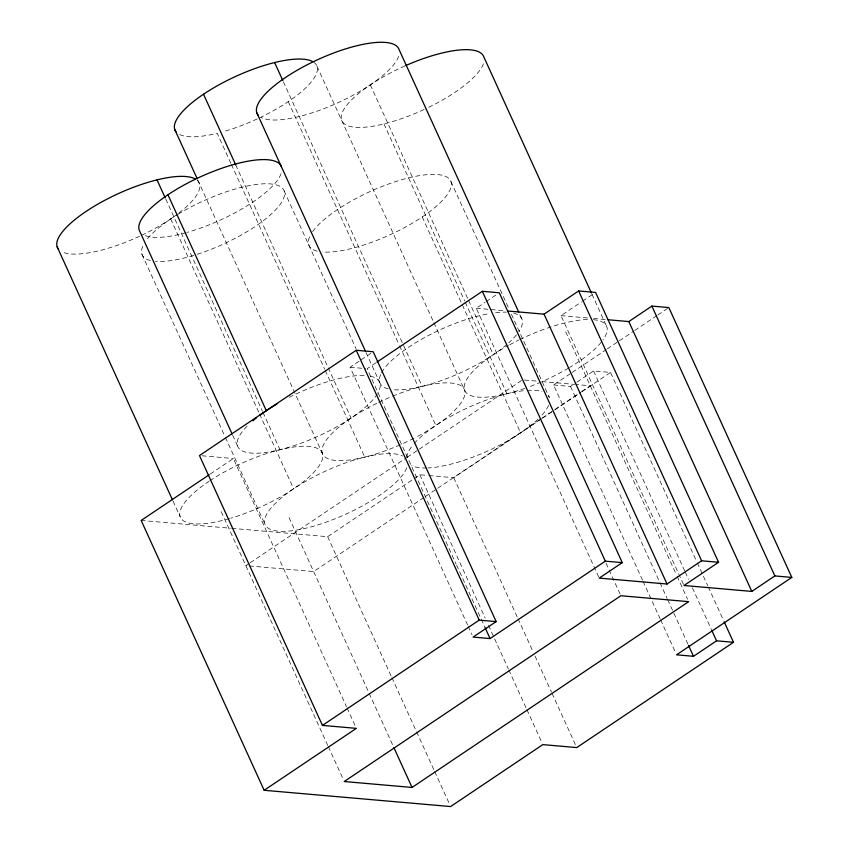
<?xml version="1.0" encoding="UTF-8"?>
<svg xmlns="http://www.w3.org/2000/svg" width="849" height="849" viewBox="0 0 849 849"><rect width="100%" height="100%" fill="white"/><g stroke="black" fill="none" stroke-linecap="round" stroke-linejoin="round"><path stroke-width="0.64" stroke-dasharray="4.25 3.18" d="M467.619 625.044L350.128 367.235L360.008 360.602M361.112 359.859L370.992 353.226M210.329 473.997L233.379 458.513L346.477 706.676M375.863 362.82L367.086 368.71L456.019 563.874M598.672 576.906L476.247 308.261L485.034 302.361M486.127 301.628L497.111 294.253M683.445 584.303L561.019 315.648L581.544 301.862M582.626 301.14L593.43 293.881M249.139 563.439L245.849 565.646L313.663 571.557L424.532 497.1M250.232 562.707L406.119 458.014M407.212 457.271L418.196 449.906M419.289 449.163L522.475 379.864L536.823 381.116M231.788 528.343L327.65 536.695L419.862 474.771L427.684 475.451M642.513 580.132L553.569 384.968L571.133 373.178M572.226 372.435L606.26 349.586M607.364 348.843L618.337 341.478M619.43 340.736L633.704 331.152M634.808 330.42L656.755 315.669M657.858 314.937L668.832 307.561M553.569 384.968L570.517 386.454L576.015 382.761M577.108 382.029L593.578 370.971L610.527 372.446L696.721 561.582M425.625 496.357L436.609 488.992M437.702 488.249L540.898 418.95M541.991 418.217L554.068 410.099M555.161 409.367L580.408 392.408M581.512 391.676L590.288 385.775L575.951 384.523M428.989 475.567L453.769 477.722L541.45 418.833M542.553 418.101L553.516 410.736M554.609 410.003L580.928 392.323M582.021 391.591L610.527 372.446M476.247 308.261L504.943 310.766M561.019 315.648L588.399 318.035M593.621 318.492L605.358 319.521M542.044 381.562L574.646 384.406M350.128 367.235L365.781 368.604M202.083 455.786L233.379 458.513M141.167 520.437L230.472 528.227M591.955 294.2L606.78 326.727M697.273 562.791L707.705 585.672M708.257 586.882L723.624 620.608M593.578 370.971L684.708 570.942M685.26 572.152L688.55 579.379M692.402 587.816L711.059 628.769M565.699 331.8L676.579 575.123M677.131 576.322L687.573 599.245M570.517 386.454L659.461 581.607M660.013 582.817L667.144 598.471M667.696 599.681L688.008 644.253M643.054 581.332L660.076 618.677M660.628 619.887L675.995 653.613M519.821 314.512L522.018 319.33M450.957 181.58L509.22 309.418M511.416 314.247L549.345 397.459A77.864 23.804 -24.5 0 0 547.234 394.318M606.027 563.184L620.311 594.533M370.313 84.847L468.043 299.283M468.595 300.493L493.29 354.702M383.981 123.912L464.636 300.896M465.188 302.106L506.959 393.766M422.24 216.951L520.617 432.831M317.006 66.254L433.287 321.4M433.828 322.609L464.573 390.073M283.364 81.748L422.197 386.369M288.278 101.615L399.03 344.63M399.582 345.84L435.855 425.434M453.769 477.722L517.455 617.467M518.007 618.677L532.822 651.204M535.019 656.022L551.489 692.158M552.041 693.368L576.195 746.367M366.068 352.526L379.811 382.676M419.862 474.771L485.193 618.125M488.493 625.352L508.254 668.725M508.806 669.925L526.369 708.48M526.921 709.69L542.288 743.416M456.571 565.073L485.119 627.719M284.16 190.951L356.018 348.642M468.17 626.244L472.012 634.681M235.767 164.993L351.093 418.048M230.843 163.273L217.185 133.293A77.864 23.804 -24.5 0 1 179.266 134.354M231.395 164.473L324.679 369.166M325.231 370.376L364.752 457.112M197.753 179.967L322.376 453.419M327.65 536.695L391.336 676.441M391.888 677.651L416.042 730.649M416.594 731.859L434.157 770.414M434.709 771.614L449.535 804.141M165.757 199.059L262.405 411.128M262.946 412.338L279.99 449.715M170.67 218.936L259.062 412.89M259.614 414.089L293.648 488.78M289.063 517.593L368.625 692.168M369.166 693.368L393.352 746.441M232.658 435.166L237.603 446.022M141.953 254.297L224.858 436.206M225.399 437.415L264.93 524.151M347.018 707.886L355.805 727.158M221.249 511.682L327.735 745.348M328.287 746.558L343.675 780.327M173.026 501.101L180.168 516.765M548.571 405.366A77.864 23.804 -24.5 0 1 541.556 415.532M538.086 419.077A77.864 23.804 -24.5 0 1 427.96 467.937M426.633 467.99A77.864 23.804 -24.5 0 1 411.606 465.56M406.713 457.59A77.864 23.804 -24.5 0 1 412.72 445.29M414.153 443.592A77.864 23.804 -24.5 0 1 525.786 390.508M527.165 390.402A77.864 23.804 -24.5 0 1 542.012 391.548M392.578 396.196A77.864 23.804 -24.5 0 1 464.106 389.001A77.864 23.804 -24.5 0 1 415.097 437.67M413.983 438.254A77.864 23.804 -24.5 0 1 401.365 444.292M400.208 444.802A77.864 23.804 -24.5 0 1 322.843 454.48A77.864 23.804 -24.5 0 1 377.518 402.957M378.665 402.394A77.864 23.804 -24.5 0 1 391.4 396.685M593.313 319.691A77.864 23.804 -24.5 0 1 602.928 339.971M601.198 342.243A77.864 23.804 -24.5 0 1 569.626 367.447M568.512 368.105A77.864 23.804 -24.5 0 1 543.572 380.946M541.259 381.965A77.864 23.804 -24.5 0 1 528.354 387.133M524.894 388.375A77.864 23.804 -24.5 0 1 464.647 390.264A77.864 23.804 -24.5 0 1 508.509 345.437M509.655 344.811A77.864 23.804 -24.5 0 1 518.58 340.173M519.726 339.611A77.864 23.804 -24.5 0 1 589.822 319.521M406.756 467.725A77.864 23.804 -24.5 0 1 301.713 529.118A77.864 23.804 -24.5 0 1 288.787 492.165A77.864 23.804 -24.5 0 1 402.67 456.051M209.883 480.725A77.864 23.804 -24.5 0 1 321.856 452.273A77.864 23.804 -24.5 0 1 230.748 518.23M229.548 518.58A77.864 23.804 -24.5 0 1 180.678 517.901A77.864 23.804 -24.5 0 1 208.886 481.394M370.206 376.192A77.864 23.804 -24.5 0 1 378.038 392.652M377.412 393.724A77.864 23.804 -24.5 0 1 278.822 450.002A77.864 23.804 -24.5 0 1 248.863 424.404M289.329 397.268A77.864 23.804 -24.5 0 1 365.219 375.566M513.581 313.111A77.864 23.804 -24.5 0 1 518.93 331.471M516.436 334.856A77.864 23.804 -24.5 0 1 508.816 342.752M506.768 344.556A77.864 23.804 -24.5 0 1 393.278 389.712M388.237 388.895A77.864 23.804 -24.5 0 1 381.042 373.762M381.583 372.711A77.864 23.804 -24.5 0 1 489.777 313.504M495.614 312.665A77.864 23.804 -24.5 0 1 506.259 312.156M312.602 231.671A77.864 23.804 -24.5 0 1 416.891 176.072A77.864 23.804 -24.5 0 1 432.661 209.332A77.864 23.804 -24.5 0 1 322.227 251.962M317.186 251.145A77.864 23.804 -24.5 0 1 309.991 236.001M281.051 173.716A77.864 23.804 -24.5 0 1 187.406 232.297M186.228 232.637A77.864 23.804 -24.5 0 1 143.683 234.908M398.659 56.395A77.864 23.804 -24.5 0 1 335.822 103.705A77.864 23.804 -24.5 0 1 261.301 117.587M483.421 63.792A77.864 23.804 -24.5 0 1 425.2 108.99M424.044 109.532A77.864 23.804 -24.5 0 1 341.807 120.76A77.864 23.804 -24.5 0 1 404.814 65.989M197.276 180.423A77.864 23.804 -24.5 0 1 178.354 213.46M177.314 214.245A77.864 23.804 -24.5 0 1 140.796 235.682M139.639 236.224A77.864 23.804 -24.5 0 1 61.648 251.665M178.014 214.245A77.864 23.804 -24.5 0 1 284.012 190.569A77.864 23.804 -24.5 0 1 194.952 255.029M193.742 255.4A77.864 23.804 -24.5 0 1 155.42 261.333M150.39 260.516A77.864 23.804 -24.5 0 1 143.725 244.332M147.535 238.781A77.864 23.804 -24.5 0 1 176.921 214.914M313.801 62.242A77.864 23.804 -24.5 0 1 258.404 118.361M257.247 118.902A77.864 23.804 -24.5 0 1 222.99 131.754"/><path stroke-width="1.27" d="M376.967 362.077L482.349 291.303L499.297 292.778L622.275 562.632L605.326 561.157L490.064 638.565L473.105 637.09L496.166 621.606L373.189 351.751L356.23 350.276L199.473 455.552L322.45 725.407L356.357 728.357L264.145 790.292L141.167 520.437L209.225 474.729M507.543 310.989L544.06 314.172L578.636 290.952L595.595 292.427L718.572 562.282L683.997 585.502L751.811 591.413L774.861 575.93L791.809 577.416L668.832 307.561L651.883 306.086L628.822 321.569L607.958 319.744M322.45 725.407L479.207 620.131L496.166 621.606M622.275 562.632L599.224 578.116L667.038 584.027L701.614 560.796L718.572 562.282M412.041 787.447L688.677 601.654L620.863 595.743L344.227 781.526L412.041 787.447L393.904 747.64M791.809 577.416L676.547 654.823L693.506 656.298L716.556 640.815L733.504 642.3L724.176 621.818M733.504 642.3L576.747 747.576L542.84 744.615L450.628 806.55L264.145 790.292M651.883 306.086L774.861 575.93M628.822 321.569L751.811 591.413M591.413 292.99L483.803 56.872A77.864 23.804 -24.5 0 0 405.96 65.479M578.636 290.952L701.614 560.796M711.611 629.979L716.556 640.815M544.06 314.172L667.038 584.027M688.56 645.463L693.506 656.298M518.718 312.103L399.041 49.486A77.864 23.804 -24.5 0 0 316.337 60.29A77.864 23.804 -24.5 0 0 258.043 115.008M482.349 291.303L605.326 561.157M274.62 62.55L282.823 80.549M256.833 112.832L365.516 351.327M485.119 627.719L490.064 638.565M356.23 350.276L479.207 620.131M203.516 94.228L235.767 164.993M174.798 129.6L197.212 178.768M167.943 194.782L266.321 410.661M157.012 179.871L165.205 197.859M232.106 433.966L139.225 230.143A77.864 23.804 -24.5 0 1 202.433 175.923A77.864 23.804 -24.5 0 1 281.422 166.797M57.191 246.91L172.485 499.891M252.853 420.796A77.864 23.804 -24.5 0 1 256.621 417.708M259.688 415.352A77.864 23.804 -24.5 0 1 276.986 403.986M58.401 249.097A77.864 23.804 -24.5 0 1 107.579 198.836A77.864 23.804 -24.5 0 1 194.93 178.81M176.008 131.775A77.864 23.804 -24.5 0 1 225.187 81.515A77.864 23.804 -24.5 0 1 312.538 61.489"/></g></svg>
